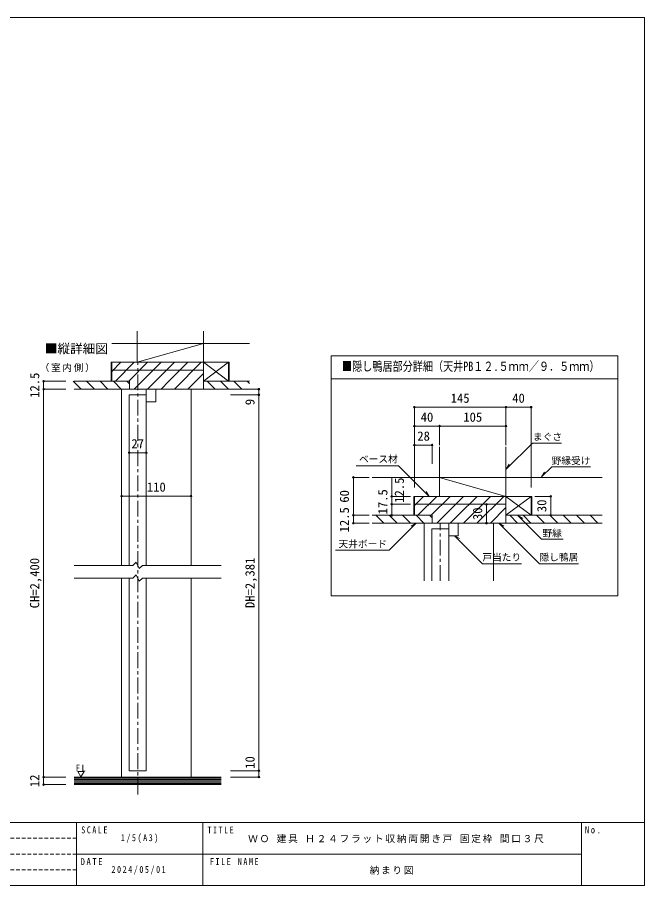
# Model space of a CAD drawing. Units: millimetres on the paper, with parts at other scales. Extents: x -197 to 198, y -138 to 137.
# Drawn here: x -1 to 197.8, y -138 to 137 of the extents above; entities that cross this region are included whole.
import ezdxf
from ezdxf.enums import TextEntityAlignment as Align

# ---------------------------------------------------------------- set-up
doc = ezdxf.new("R2010")
doc.units = ezdxf.units.MM
doc.header["$PDMODE"] = 32
doc.header["$PDSIZE"] = 0.5
doc.linetypes.add('CHAIN1', pattern=[8, 5, -1, 1, -1])
doc.linetypes.add('DASHED1', pattern=[1.8, 1.2, -0.6])
for name, color, linetype, lineweight in [('0-0_補助線', 7, 'Continuous', 18), ('0-1_通り芯', 4, 'CHAIN1', 9), ('0-3_仕上げ', 2, 'Continuous', 9), ('0-4_枠', 3, 'Continuous', 9), ('0-6_扉', 6, 'Continuous', 9), ('0-7_金物', 4, 'CHAIN1', 9), ('0-A_文字', 7, 'Continuous', 9), ('0-B_寸法', 7, 'Continuous', 9), ('0-C_ハッチ', 4, 'DASHED1', 9), ('F-0_補助線', 7, 'Continuous', 9)]:
    doc.layers.add(name, color=color, linetype=linetype, lineweight=lineweight)
doc.layers.add('F-A_文字', color=7, linetype='Continuous')
doc.styles.add('ＭＳ ゴシック', font='')
doc.styles.get('ＭＳ ゴシック').set_extended_font_data('MS Gothic')

msp = doc.modelspace()

# ---------------------------------------------------------------- linework, layer by layer
at = {"layer": '0-0_補助線', "lineweight": 9}
for p, q in [((153.84, -14.706), (132.84, -8.706)), ((153.84, -20.706), (161.84, -14.706)), ((153.84, -14.706), (161.84, -20.706)), ((161.84, -20.706), (161.84, -14.706))]:
    msp.add_line(p, q, dxfattribs=at)
at = {"layer": '0-0_補助線', "color": 4, "lineweight": 9}
for p, q in [((127.71, -14.706), (124.84, -17.576)), ((131.953, -14.706), (125.953, -20.706)), ((136.195, -14.706), (130.195, -20.706)), ((140.438, -14.706), (131.938, -23.206)), ((144.681, -14.706), (138.681, -20.706)), ((148.923, -14.706), (140.423, -23.206)), ((153.166, -14.706), (144.666, -23.206)), ((153.84, -18.274), (148.909, -23.206)), ((115.118, -23.206), (112.618, -20.706)), ((119.36, -23.206), (116.86, -20.706)), ((123.603, -23.206), (121.103, -20.706)), ((127.846, -23.206), (125.346, -20.706)), ((130.44, -21.558), (129.588, -20.706)), ((138.681, -20.706), (136.181, -23.206)), ((157.544, -23.206), (155.044, -20.706)), ((161.787, -23.206), (159.287, -20.706)), ((166.03, -23.206), (163.53, -20.706)), ((170.272, -23.206), (167.772, -20.706)), ((174.515, -23.206), (172.015, -20.706)), ((178.757, -23.206), (176.257, -20.706)), ((183, -23.206), (180.5, -20.706))]:
    msp.add_line(p, q, dxfattribs=at)
at = {"layer": '0-0_補助線', "color": 6, "lineweight": 9}
for p, q in [((130.34, -25.006), (135.74, -25.006)), ((135.74, -25.006), (130.34, -25.006)), ((130.34, -41.466), (130.34, -25.006)), ((133.64, -25.006), (132.84, -25.006)), ((135.74, -41.466), (135.74, -25.006))]:
    msp.add_line(p, q, dxfattribs=at)
at = {"layer": '0-1_通り芯'}
for p, q in [((37.157, -109.094), (37.157, 27.75)), ((133.04, -41.466), (133.04, -23.206))]:
    msp.add_line(p, q, dxfattribs=at)
at = {"layer": '0-3_仕上げ'}
for p, q in [((36.957, 27.75), (36.957, 37.601)), ((57.957, 21.75), (57.957, 37.601)), ((72.557, 33.75), (28.957, 33.75)), ((55.957, 27.75), (66.157, 27.75)), ((66.157, 21.75), (66.157, 27.75)), ((34.557, 21.75), (17.057, 21.75)), ((34.557, 19.25), (17.057, 19.25)), ((57.757, 19.25), (72.557, 19.25)), ((57.957, 21.75), (72.557, 21.75)), ((132.84, -14.706), (132.84, 0.973)), ((153.84, -20.706), (153.84, 0.973)), ((132.84, -8.706), (111.495, -8.706)), ((132.84, -8.706), (184.375, -8.706)), ((132.84, -8.706), (132.84, -14.706)), ((124.64, -14.706), (162.04, -14.706)), ((124.64, -20.706), (124.64, -14.706)), ((162.04, -20.706), (162.04, -14.706)), ((130.44, -20.706), (111.495, -20.706)), ((153.84, -20.706), (184.375, -20.706)), ((130.44, -23.206), (111.495, -23.206)), ((153.64, -23.206), (184.375, -23.206)), ((63.557, -103.6), (17.057, -103.6)), ((17.057, -106), (63.557, -106))]:
    msp.add_line(p, q, dxfattribs=at)
at = {"layer": '0-3_仕上げ', "color": 7}
for p, q in [((17.057, -104), (63.557, -104)), ((17.057, -104.4), (63.557, -104.4)), ((17.057, -104.8), (63.557, -104.8)), ((17.057, -105.2), (63.557, -105.2)), ((17.057, -105.6), (63.557, -105.6))]:
    msp.add_line(p, q, dxfattribs=at)
at = {"layer": '0-3_仕上げ'}
msp.add_lwpolyline([(28.757, 21.75), (28.757, 27.75), (57.957, 27.75)], dxfattribs=at)
at = {"layer": '0-4_枠'}
for p, q in [((28.957, 21.75), (28.957, 27.75)), ((28.957, 25.25), (57.957, 25.25)), ((57.957, 25.25), (57.957, 19.25)), ((28.957, 21.75), (34.557, 21.75)), ((34.557, 19.25), (34.557, 21.75)), ((34.557, 19.25), (57.957, 19.25)), ((124.84, -20.706), (124.84, -14.706)), ((124.84, -17.206), (153.84, -17.206)), ((153.84, -17.206), (153.84, -23.206)), ((124.84, -20.706), (130.44, -20.706)), ((130.44, -23.206), (130.44, -20.706)), ((130.44, -23.206), (153.84, -23.206))]:
    msp.add_line(p, q, dxfattribs=at)
at = {"layer": '0-4_枠', "color": 4}
for p, q in [((32.057, -36.578), (32.057, 19.25)), ((54.057, -36.578), (54.057, 19.25)), ((127.94, -41.466), (127.94, -23.206)), ((149.94, -41.466), (149.94, -23.206)), ((32.057, -103.6), (32.057, -40.578)), ((54.057, -103.6), (54.057, -40.578))]:
    msp.add_line(p, q, dxfattribs=at)
at = {"layer": '0-6_扉'}
for p, q in [((34.457, -36.578), (34.457, 17.45)), ((39.857, -36.578), (39.857, 17.45)), ((34.457, -101.6), (34.457, -40.578))]:
    msp.add_line(p, q, dxfattribs=at)
at = {"layer": '0-6_扉', "color": 2}
for p, q in [((35.657, -36.578), (17.057, -36.578)), ((63.557, -36.578), (38.657, -36.578)), ((17.057, -40.578), (35.657, -40.578)), ((38.657, -40.578), (63.557, -40.578))]:
    msp.add_line(p, q, dxfattribs=at)
for points in [[(38.657, -36.578), (37.657, -37.578), (36.657, -35.578), (35.657, -36.578)], [(35.657, -40.578), (36.657, -39.578), (37.657, -41.578), (38.657, -40.578)]]:
    msp.add_lwpolyline(points, dxfattribs=at)
at = {"layer": '0-6_扉'}
msp.add_lwpolyline([(34.457, -101.6), (39.857, -101.6), (39.857, -40.578)], dxfattribs=at)
at = {"layer": '0-7_金物', "color": 7, "linetype": 'Continuous'}
for p, q in [((42.857, 15.25), (42.857, 19.25)), ((39.857, 15.25), (42.857, 15.25)), ((135.74, -27.206), (135.74, -23.206)), ((135.74, -23.206), (138.74, -23.206)), ((138.74, -27.206), (138.74, -23.206)), ((135.74, -27.206), (138.74, -27.206))]:
    msp.add_line(p, q, dxfattribs=at)
at = {"layer": '0-7_金物', "color": 3, "linetype": 'Continuous'}
msp.add_line((39.857, 17.45), (34.457, 17.45), dxfattribs=at)
at = {"layer": '0-7_金物', "color": 6, "linetype": 'Continuous'}
msp.add_line((34.457, 17.45), (39.857, 17.45), dxfattribs=at)
at = {"layer": '0-7_金物', "color": 7, "linetype": 'Continuous'}
msp.add_lwpolyline([(39.857, 15.25), (39.857, 19.25), (42.857, 19.25)], dxfattribs=at)
at = {"layer": '0-A_文字', "color": 3}
msp.add_line((189.328, 29.75), (189.328, -46.25), dxfattribs=at)
at = {"layer": '0-A_文字'}
for p, q in [((153.963, -6.089), (162.23, 2.178)), ((162.23, 2.178), (171.465, 2.178)), ((153.963, -6.089), (154.863, -4.53)), ((165.152, -8.572), (166.052, -7.013)), ((129.479, -14.706), (128.579, -13.147)), ((157.61, -20.784), (165.109, -28.283)), ((157.61, -20.784), (159.169, -21.684)), ((125.389, -23.206), (123.83, -24.106)), ((151.644, -23.206), (153.203, -24.106)), ((137.559, -27.206), (146.405, -36.052)), ((137.559, -27.206), (139.118, -28.106)), ((165.109, -28.283), (172.02, -28.283)), ((146.405, -36.052), (158.754, -36.052)), ((18.17, -101.837), (19.17, -103.569))]:
    msp.add_line(p, q, dxfattribs=at)
for points in [[(129.479, -14.706), (119.771, -4.998), (106.391, -4.998)], [(165.152, -8.572), (168.347, -5.377), (180.607, -5.377)], [(125.389, -23.206), (116.826, -31.77), (99.864, -31.77)], [(151.644, -23.206), (164.49, -36.052), (176.839, -36.052)], [(18.17, -101.837), (20.17, -101.837), (19.17, -103.569)]]:
    msp.add_lwpolyline(points, dxfattribs=at)
at = {"layer": '0-B_寸法'}
for p, q in [((36.957, 33.75), (36.957, 27.75)), ((36.957, 27.75), (57.957, 33.75)), ((57.957, 21.75), (65.957, 27.75)), ((57.957, 27.75), (65.957, 21.75)), ((65.957, 21.75), (65.957, 27.75))]:
    msp.add_line(p, q, dxfattribs=at)
at = {"layer": '0-B_寸法', "color": 3}
for p, q in [((189.328, 29.75), (98.495, 29.75)), ((98.495, 29.75), (98.495, -46.25)), ((189.328, 22.55), (98.495, 22.55)), ((189.328, -46.25), (98.495, -46.25))]:
    msp.add_line(p, q, dxfattribs=at)
at = {"layer": '0-B_寸法', "color": 4}
for p, q in [((7.331, 19.25), (7.331, 21.75)), ((7.331, 21.75), (14.331, 21.75)), ((7.331, 19.25), (14.331, 19.25)), ((7.331, -103.6), (7.331, 19.25)), ((75.557, 19.25), (66.557, 19.25)), ((75.557, 19.25), (75.557, 17.45)), ((75.557, 17.45), (66.557, 17.45)), ((124.84, 13.55), (153.84, 13.55)), ((124.84, 13.55), (124.84, 7.55)), ((153.84, 13.55), (153.84, 7.55)), ((153.84, 13.55), (161.84, 13.55)), ((161.84, 13.55), (161.84, -11.862)), ((124.84, 7.55), (132.84, 7.55)), ((124.84, 7.55), (124.84, -11.862)), ((132.84, 7.55), (132.84, 1.55)), ((132.84, 7.55), (153.84, 7.55)), ((153.84, 7.55), (153.84, 1.55)), ((124.84, 1.55), (124.84, -4.45)), ((124.84, 1.55), (130.44, 1.55)), ((130.44, 1.55), (130.44, -4.45)), ((34.457, -0.871), (39.857, -0.871)), ((105.495, -8.706), (105.495, -20.706)), ((105.495, -8.706), (110.495, -8.706)), ((117.665, -8.918), (117.665, -17.206)), ((54.057, -14.613), (32.057, -14.613)), ((117.665, -14.706), (123.64, -14.706)), ((168.04, -14.706), (163.04, -14.706)), ((168.04, -14.706), (168.04, -20.706)), ((117.665, -17.206), (123.64, -17.206)), ((117.665, -17.206), (117.665, -20.706)), ((147.699, -17.206), (147.699, -23.206)), ((105.495, -20.706), (110.495, -20.706)), ((105.495, -20.706), (105.495, -23.206)), ((117.665, -20.706), (123.64, -20.706)), ((168.04, -20.706), (163.04, -20.706)), ((105.495, -23.206), (110.495, -23.206)), ((75.557, -101.6), (66.557, -101.6)), ((7.331, -106), (7.331, -103.6)), ((7.331, -103.6), (14.331, -103.6)), ((75.557, -103.6), (66.557, -103.6)), ((7.331, -106), (14.331, -106))]:
    msp.add_line(p, q, dxfattribs=at)
msp.add_lwpolyline([(75.557, 17.45), (75.557, -101.6), (75.557, -103.6)], dxfattribs=at)
at = {"layer": '0-B_寸法'}
for p in [(7.331, 21.75), (7.331, 19.25), (75.557, 19.25), (75.557, 17.45), (124.84, 13.55), (153.84, 13.55), (161.84, 13.55), (124.84, 7.55), (132.84, 7.55), (153.84, 7.55), (124.84, 1.55), (130.44, 1.55), (34.457, -0.871), (39.857, -0.871), (105.495, -8.706), (32.057, -14.613), (54.057, -14.613), (117.665, -14.706), (168.04, -14.706), (117.665, -17.206), (147.699, -17.206), (105.495, -20.706), (117.665, -20.706), (168.04, -20.706), (105.495, -23.206), (147.699, -23.206), (75.557, -101.6), (7.331, -103.6), (75.557, -103.6), (7.331, -106)]:
    msp.add_point(p, dxfattribs=at)
at = {"layer": '0-C_ハッチ', "linetype": 'Continuous'}
for p, q in [((31.827, 27.75), (28.957, 24.88)), ((36.07, 27.75), (30.07, 21.75)), ((40.312, 27.75), (34.312, 21.75)), ((44.555, 27.75), (36.055, 19.25)), ((53.04, 27.75), (47.04, 21.75)), ((57.283, 27.75), (48.783, 19.25)), ((57.957, 24.182), (53.026, 19.25)), ((19.235, 19.25), (16.735, 21.75)), ((23.477, 19.25), (20.977, 21.75)), ((27.72, 19.25), (25.22, 21.75)), ((31.963, 19.25), (29.463, 21.75)), ((34.557, 20.898), (33.705, 21.75)), ((47.04, 21.75), (44.54, 19.25)), ((61.661, 19.25), (59.161, 21.75)), ((65.904, 19.25), (63.404, 21.75)), ((70.147, 19.25), (67.647, 21.75)), ((72.557, 21.082), (71.889, 21.75))]:
    msp.add_line(p, q, dxfattribs=at)
msp.add_lwpolyline([(48.798, 27.75), (42.798, 21.75), (40.298, 19.25)], dxfattribs=at)
at = {"layer": 'F-0_補助線', "color": 3, "lineweight": 18}
msp.add_line((-197.2, -118), (197.8, -118), dxfattribs=at)
at = {"layer": 'F-0_補助線', "color": 2, "linetype": 'DASHED1', "lineweight": 18}
for p, q in [((17.8, -123), (-57.2, -123)), ((17.8, -128), (-57.2, -128)), ((17.8, -133), (-57.2, -133))]:
    msp.add_line(p, q, dxfattribs=at)
at = {"layer": 'F-0_補助線', "color": 3, "lineweight": 18}
msp.add_lwpolyline([(-197.2, 137), (197.8, 137), (197.8, -138), (-197.2, -138)], close=True, dxfattribs=at)
at = {"layer": 'F-0_補助線', "color": 2, "lineweight": 18}
for points in [[(17.8, -118), (57.8, -118), (57.8, -128), (17.8, -128)], [(57.8, -118), (177.8, -118), (177.8, -128), (57.8, -128)], [(177.8, -118), (197.8, -118), (197.8, -138), (177.8, -138)], [(17.8, -128), (57.8, -128), (57.8, -138), (17.8, -138)]]:
    msp.add_lwpolyline(points, close=True, dxfattribs=at)

# ---------------------------------------------------------------- texts
at = {"layer": '0-0_補助線', "style": 'ＭＳ ゴシック', "width": 0.8}
msp.add_text('■隠し鴨居部分詳細（天井PB１２.５ｍｍ／９．５ｍｍ）', height=2.933, dxfattribs=at).set_placement((101.911, 24.15), align=Align.BOTTOM_LEFT)
at = {"layer": '0-0_補助線', "style": 'ＭＳ ゴシック'}
for s, p in [('まぐさ', (162.401, 2.399)), ('ベース材', (107.285, -4.662)), ('野縁受け', (168.324, -5.188)), ('野縁', (165.418, -28.12)), ('天井ボード', (100.781, -31.544)), ('戸当たり', (146.374, -35.754)), ('隠し鴨居', (164.459, -35.754))]:
    msp.add_text(s, height=2.199, dxfattribs=at).set_placement(p, align=Align.BOTTOM_LEFT)
at = {"layer": '0-A_文字', "style": 'ＭＳ ゴシック'}
msp.add_text('■縦詳細図', height=2.933, dxfattribs=at).set_placement((7.731, 29.75), align=Align.BOTTOM_LEFT)
at = {"layer": '0-A_文字', "char_height": 2.199, "attachment_point": 7, "style": 'ＭＳ ゴシック'}
for s, insert in [('\\T1.17;（室内側）', (6.081, 24.669)), ('\\T1.36;\\W0.9;FL', (17.545, -101.837))]:
    msp.add_mtext(s, dxfattribs=dict(at, insert=insert))
at = {"layer": '0-B_寸法', "style": 'ＭＳ ゴシック'}
for s, p in [('12.5', (6.831, 16.5)), ('9', (75.057, 14.157)), ('12.5', (122.386, -16.736)), ('60', (104.995, -16.706)), ('17.5', (117.165, -20.42)), ('30', (167.54, -19.706)), ('12.5', (104.995, -26.118)), ('30', (147.199, -22.206)), ('CH=2,400', (6.831, -50.175)), ('DH=2,381', (75.057, -50.075)), ('10', (75.057, -100.99)), ('12', (6.831, -106.8))]:
    msp.add_text(s, height=2.933, rotation=90, dxfattribs=at).set_placement(p, align=Align.BOTTOM_LEFT)
for s, p in [('145', (136.34, 14.05)), ('40', (155.84, 14.05)), ('40', (126.84, 8.05)), ('105', (140.34, 8.05)), ('28', (125.763, 2.05)), ('27', (35.157, -0.371)), ('110', (40.057, -14.113))]:
    msp.add_text(s, height=2.933, dxfattribs=at).set_placement(p, align=Align.BOTTOM_LEFT)
at = {"layer": 'F-A_文字', "char_height": 2.199, "attachment_point": 7, "style": 'ＭＳ ゴシック'}
for s, insert in [('\\T1.38;\\W0.85;SCALE', (19.269, -121.478)), ('\\T1.38;\\W0.85;TITLE', (59.269, -121.478)), ('\\T1.38;\\W0.9;No.', (178.881, -121.478)), ('\\T1.39;\\W0.85;1/5(A3)', (31.812, -124.5)), ('\\T1.18;ＷＯ\\~建具\\~Ｈ２４フラット収納両開き戸\\~固定枠\\~間口３尺', (72.162, -124.5)), ('\\T1.38;\\W0.9;DATE', (19.075, -131.478)), ('\\T1.39;\\W0.85;2024/05/01', (28.839, -134.5)), ('\\T1.39;\\W0.85;FILE\\~NAME', (60.044, -131.478)), ('\\T1.17;納まり図', (110.662, -134.5))]:
    msp.add_mtext(s, dxfattribs=dict(at, insert=insert))

doc.saveas('drawing.dxf')
